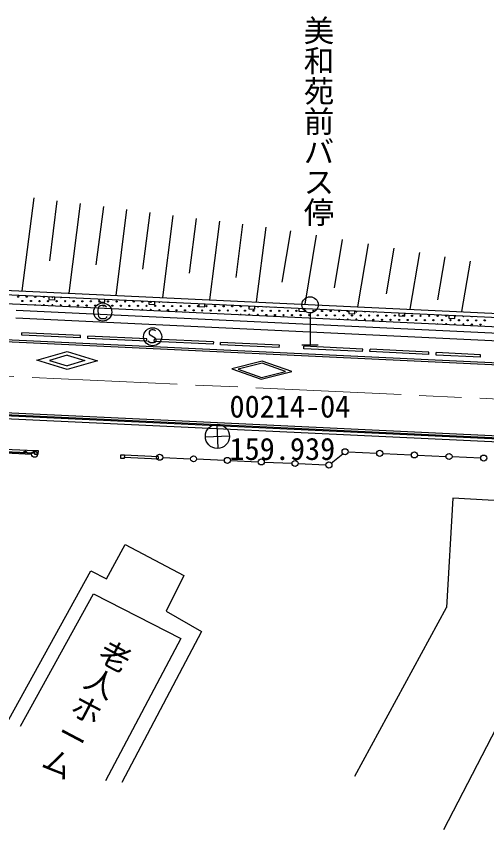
# Model space of a CAD drawing. Units: millimetres, scale not verified. Extents: x 40000 to 680000, y 20000 to 380000.
# Drawn here: x 381010 to 419857, y 261625 to 328766 of the extents above; entities that cross this region are included whole.
import ezdxf
from ezdxf.enums import TextEntityAlignment as Align

# ---------------------------------------------------------------- set-up
doc = ezdxf.new("R2010")
doc.units = ezdxf.units.MM
doc.header["$LTSCALE"] = 1000
doc.linetypes.add('CHAIN', pattern=[18.5, 12, -1.5, 3.5, -1.5])
for name, color, linetype, lineweight in [('M-BGD', 7, 'Continuous', 25), ('M-BMK', 2, 'CHAIN', 13), ('M-STR-STRC', 7, 'Continuous', 25)]:
    doc.layers.add(name, color=color, linetype=linetype, lineweight=lineweight)
doc.styles.add('@ＭＳ ゴシック', font='')
doc.styles.add('ＭＳ ゴシック', font='')
doc.styles.get('@ＭＳ ゴシック').set_extended_font_data('@MS Gothic')
doc.styles.get('ＭＳ ゴシック').set_extended_font_data('MS Gothic')

msp = doc.modelspace()

# ---------------------------------------------------------------- linework, layer by layer
at = {"layer": 'M-BGD'}
for p, q in [((382454, 313785), (381479, 306091)), ((384370, 313542), (383743, 308589)), ((386286, 313299), (385350, 305909)), ((388202, 313056), (387593, 308247)), ((390118, 312813), (389221, 305728)), ((392035, 312571), (391443, 307905)), ((393950, 312328), (393091, 305547)), ((395867, 312085), (395294, 307564)), ((397783, 311842), (396962, 305365)), ((399699, 311599), (399143, 307216)), ((401615, 311356), (400832, 305184)), ((403642, 311057), (402939, 306833)), ((405779, 310702), (404831, 304996)), ((407917, 310346), (407252, 306344)), ((410055, 309991), (409190, 304792)), ((412193, 309635), (411564, 305855)), ((414307, 309278), (413506, 304590)), ((416399, 308921), (415791, 305367)), ((418490, 308563), (417776, 304390)), ((343133, 306802), (381327, 305010)), ((377777, 306264), (435577, 303555)), ((377761, 305915), (435561, 303206)), ((383704, 305636), (383692, 305386)), ((384192, 305363), (384203, 305613)), ((381327, 305010), (431076, 302658)), ((383692, 305386), (384192, 305363)), ((387832, 305443), (387821, 305193)), ((387821, 305193), (388320, 305170)), ((388320, 305170), (388332, 305419)), ((391961, 305249), (391949, 305000)), ((391949, 305000), (392449, 304976)), ((392449, 304976), (392460, 305226)), ((396090, 305056), (396078, 304806)), ((396577, 304783), (396589, 305032)), ((400218, 304862), (400206, 304613)), ((400706, 304589), (400718, 304839)), ((381011, 304517), (430986, 302127)), ((396078, 304806), (396577, 304783)), ((400206, 304613), (400706, 304589)), ((404347, 304669), (404335, 304419)), ((404335, 304419), (404834, 304396)), ((404834, 304396), (404846, 304645)), ((408475, 304475), (408464, 304226)), ((408464, 304226), (408963, 304202)), ((408963, 304202), (408975, 304452)), ((412604, 304282), (412592, 304032)), ((413092, 304009), (413103, 304258)), ((380981, 303878), (430955, 301488)), ((412592, 304032), (413092, 304009)), ((416732, 304088), (416721, 303839)), ((416721, 303839), (417220, 303815)), ((417220, 303815), (417232, 304065)), ((392115, 302859), (392032, 302803)), ((392212, 302885), (392115, 302859)), ((392328, 302885), (392212, 302885)), ((392407, 302870), (392328, 302885)), ((392463, 302844), (392407, 302870)), ((392505, 302798), (392463, 302844)), ((381458, 302436), (381467, 302636)), ((386319, 302220), (381458, 302436)), ((386328, 302420), (381467, 302636)), ((386319, 302220), (386328, 302420)), ((386923, 302176), (386932, 302376)), ((391796, 301940), (386923, 302176)), ((391805, 302140), (386932, 302376)), ((391796, 301940), (391805, 302140)), ((391983, 302721), (391979, 302635)), ((391979, 302635), (391983, 302578)), ((392032, 302803), (391983, 302721)), ((391983, 302578), (392013, 302503)), ((392013, 302503), (392065, 302462)), ((392065, 302462), (392473, 302225)), ((392473, 302225), (392518, 302157)), ((392518, 302157), (392548, 302063)), ((431168, 299493), (379487, 301936)), ((431173, 299643), (379494, 302086)), ((391966, 301903), (391914, 301990)), ((392026, 301847), (391966, 301903)), ((392097, 301813), (392026, 301847)), ((392172, 301802), (392097, 301813)), ((392345, 301801), (392172, 301802)), ((392461, 301835), (392345, 301801)), ((392405, 301913), (392414, 302113)), ((397276, 301699), (392405, 301913)), ((397285, 301899), (392414, 302113)), ((392514, 301902), (392461, 301835)), ((392540, 301973), (392514, 301902)), ((392548, 302063), (392540, 301973)), ((397285, 301899), (397276, 301699)), ((397876, 301652), (397885, 301852)), ((402732, 301420), (397876, 301652)), ((402742, 301620), (397885, 301852)), ((402732, 301420), (402742, 301620)), ((404754, 301328), (404764, 301528)), ((409613, 301288), (404764, 301528)), ((382706, 300369), (385211, 301103)), ((385211, 301103), (387706, 300337)), ((409603, 301088), (404754, 301328)), ((409603, 301088), (409613, 301288)), ((410215, 301087), (410225, 301287)), ((415066, 300842), (410215, 301087)), ((415076, 301042), (410225, 301287)), ((415066, 300842), (415076, 301042)), ((415678, 300808), (415688, 301007)), ((419337, 300634), (415678, 300808)), ((419346, 300833), (415688, 301007)), ((419337, 300634), (419346, 300833)), ((385201, 299603), (382706, 300369)), ((385209, 300790), (383750, 300362)), ((383750, 300362), (385203, 299916)), ((387706, 300337), (385201, 299603)), ((386662, 300344), (385203, 299916)), ((385209, 300790), (386662, 300344)), ((401320, 300294), (398811, 299663)), ((401313, 300138), (399330, 299638)), ((403242, 299458), (401313, 300138)), ((403764, 299434), (401320, 300294)), ((398811, 299663), (401241, 298804)), ((399330, 299638), (401249, 298961)), ((401249, 298961), (403242, 299458)), ((401241, 298804), (403764, 299434)), ((437933, 293045), (355981, 296916)), ((437922, 292795), (355971, 296666)), ((377986, 296149), (395897, 295310)), ((377979, 295999), (395890, 295160)), ((395890, 295160), (430919, 293501)), ((395897, 295310), (430926, 293651)), ((397571, 295088), (397663, 293100)), ((396623, 294048), (398611, 294140)), ((354032, 293954), (382512, 292701)), ((382512, 292701), (363416, 293581)), ((382521, 292900), (363426, 293781)), ((379608, 292747), (382269, 292624)), ((382521, 292900), (382519, 292613)), ((382833, 292898), (382521, 292900)), ((382830, 292610), (382833, 292898)), ((408409, 292811), (410772, 292703)), ((382519, 292613), (382830, 292610)), ((389635, 292272), (389654, 292573)), ((389922, 292255), (389635, 292272)), ((389654, 292573), (389941, 292555)), ((389941, 292555), (389922, 292255)), ((389933, 292363), (392732, 292240)), ((389941, 292563), (392741, 292440)), ((392741, 292440), (392732, 292240)), ((393101, 292354), (395397, 292249)), ((395896, 292226), (398192, 292122)), ((398691, 292099), (400987, 291994)), ((407020, 291886), (407966, 292664)), ((411272, 292680), (413634, 292572)), ((414134, 292549), (416496, 292441)), ((416996, 292419), (419358, 292311)), ((401486, 291971), (403782, 291867)), ((404281, 291844), (406577, 291739)), ((417063, 288991), (416536, 279980)), ((439537, 287676), (417063, 288991)), ((388450, 282322), (390000, 285168)), ((390000, 285168), (394844, 282596)), ((379957, 269931), (387175, 282988)), ((387175, 282988), (388450, 282322)), ((394844, 282596), (393378, 279663)), ((381347, 270162), (387391, 281094)), ((387391, 281094), (394586, 277413)), ((408962, 266050), (416536, 279980)), ((393378, 279663), (396307, 277982)), ((396307, 277982), (389723, 265521)), ((394586, 277413), (388381, 265668)), ((424726, 277924), (416293, 261625))]:
    msp.add_line(p, q, dxfattribs=at)
msp.add_lwpolyline([(381613, 292740), (381626, 292774), (381646, 292803), (381676, 292834), (381709, 292851), (381745, 292860), (381791, 292858), (381826, 292846), (381858, 292826), (381886, 292792), (381903, 292762), (381913, 292727)], dxfattribs=at)
for centre, radius in [((381164, 305621), 49.8), ((381871, 305618), 49.8), ((382578, 305614), 49.8), ((381516, 305266), 49.8), ((382223, 305262), 49.8), ((382930, 305259), 49.8), ((383637, 305255), 49.8), ((384344, 305252), 49.8), ((385051, 305249), 49.8), ((385403, 304893), 49.8), ((385758, 305245), 49.8), ((386110, 304890), 49.8), ((386466, 305242), 49.8), ((386817, 304886), 49.8), ((387173, 305238), 49.8), ((387524, 304883), 49.8), ((387880, 305235), 49.8), ((388232, 304879), 49.8), ((388587, 305231), 49.8), ((388939, 304876), 49.8), ((389294, 305228), 49.8), ((389646, 304873), 49.8), ((390001, 305224), 49.8), ((390353, 304869), 49.8), ((390708, 305221), 49.8), ((391060, 304866), 49.8), ((391415, 305217), 49.8), ((391767, 304862), 49.8), ((392474, 304859), 49.8), ((393181, 304855), 49.8), ((393888, 304852), 49.8), ((394595, 304848), 49.8), ((395303, 304845), 49.8), ((396010, 304842), 49.8), ((396717, 304838), 49.8), ((397424, 304835), 49.8), ((398131, 304831), 49.8), ((398838, 304828), 49.8), ((399545, 304824), 49.8), ((393533, 304500), 49.8), ((394240, 304497), 49.8), ((394947, 304493), 49.8), ((395654, 304490), 49.8), ((396362, 304486), 49.8), ((397069, 304483), 49.8), ((397776, 304479), 49.8), ((398483, 304476), 49.8), ((399190, 304472), 49.8), ((399897, 304469), 49.8), ((400604, 304466), 49.8), ((401311, 304462), 49.8), ((401663, 304107), 49.8), ((402018, 304459), 49.8), ((402370, 304103), 49.8), ((402725, 304455), 49.8), ((403077, 304100), 49.8), ((403432, 304452), 49.8), ((404140, 304448), 49.8), ((404847, 304445), 49.8), ((405554, 304441), 49.8), ((406261, 304438), 49.8), ((406968, 304435), 49.8), ((407675, 304431), 49.8), ((408382, 304428), 49.8), ((403784, 304097), 49.8), ((404491, 304093), 49.8), ((405199, 304090), 49.8), ((405906, 304086), 49.8), ((406613, 304083), 49.8), ((407320, 304079), 49.8), ((408027, 304076), 49.8), ((408734, 304072), 49.8), ((409441, 304069), 49.8), ((410148, 304065), 49.8), ((410500, 303710), 49.8), ((410855, 304062), 49.8), ((411207, 303707), 49.8), ((411562, 304059), 49.8), ((411914, 303703), 49.8), ((412269, 304055), 49.8), ((412621, 303700), 49.8), ((412977, 304052), 49.8), ((413328, 303696), 49.8), ((413684, 304048), 49.8), ((414036, 303693), 49.8), ((414391, 304045), 49.8), ((414743, 303690), 49.8), ((415098, 304041), 49.8), ((415450, 303686), 49.8), ((415805, 304038), 49.8), ((416157, 303683), 49.8), ((416512, 304034), 49.8), ((416864, 303679), 49.8), ((417571, 303676), 49.8), ((418278, 303672), 49.8), ((418985, 303669), 49.8), ((419692, 303665), 49.8), ((392271, 302315), 746), ((418630, 303317), 49.8), ((419337, 303314), 49.8), ((397617, 294094), 995), ((382519, 292613), 249), ((408160, 292822), 249), ((408160, 292822), 249), ((411022, 292692), 249), ((413884, 292561), 249), ((392851, 292365), 249), ((395646, 292238), 249), ((398441, 292110), 249), ((401237, 291983), 249), ((404032, 291855), 249), ((416746, 292430), 249), ((419608, 292299), 249), ((406827, 291728), 249), ((406827, 291728), 249)]:
    msp.add_circle(centre, radius, dxfattribs=at)
for centre, start, end in [((383285, 305611), 112.40723, 62.22629), ((383992, 305607), 159.28784, 15.34564), ((384700, 305604), 193.974, 340.65948), ((385407, 305600), 239.29736, 295.33612), ((382575, 304907), 60.04013, 114.54663), ((383282, 304904), 13.97498, 160.61176), ((383989, 304900), 338.93948, 195.64726), ((384696, 304897), 290.82733, 243.7594), ((392122, 305214), 143.66101, 30.97253), ((392829, 305211), 179.72046, 354.91302), ((393537, 305207), 216.96582, 317.66772), ((400252, 304821), 124.29083, 50.34268), ((400959, 304817), 165.61804, 9.01544), ((391412, 304510), 25.00284, 149.58389), ((392119, 304507), 349.422, 185.16476), ((392826, 304503), 309.65662, 224.93015), ((399542, 304117), 37.30359, 137.28317), ((400249, 304114), 359.64236, 174.9444), ((400956, 304110), 323.17169, 211.41505), ((401666, 304814), 200.48157, 334.15192), ((402374, 304810), 259.01471, 275.61884), ((409089, 304424), 150.73523, 23.89825), ((409796, 304421), 185.86676, 348.76678), ((410503, 304417), 225.45996, 309.17355), ((407672, 303724), 52.46432, 122.12244), ((408379, 303721), 9.93906, 164.64771), ((409086, 303717), 334.77271, 199.81406), ((409793, 303714), 277.24469, 257.3421), ((417219, 304031), 133.51416, 41.11935), ((417926, 304028), 171.80597, 2.82755), ((418633, 304024), 207.32397, 327.30951), ((415802, 303331), 84.48044, 90.10632), ((416509, 303327), 20.6752, 153.91153), ((417216, 303324), 345.45911, 189.12762), ((417923, 303320), 303.48767, 231.09912)]:
    msp.add_arc(centre, 49.8, start, end, dxfattribs=at)
at = {"layer": 'M-BMK'}
msp.add_line((271439, 304112), (439686, 296291), dxfattribs=at)
at = {"layer": 'M-STR-STRC'}
for p, q in [((387952, 304864), (387837, 304774)), ((388067, 304894), (387952, 304864)), ((388213, 304903), (388067, 304894)), ((388300, 304885), (388213, 304903)), ((388374, 304849), (388300, 304885)), ((388429, 304800), (388374, 304849)), ((387773, 304665), (387752, 304513)), ((387752, 304513), (387775, 304147)), ((387837, 304774), (387773, 304665)), ((388464, 304730), (388429, 304800)), ((405271, 304280), (405269, 301650)), ((387775, 304147), (387814, 303991)), ((387814, 303991), (387876, 303901)), ((387876, 303901), (387990, 303829)), ((387990, 303829), (388126, 303808)), ((388126, 303808), (388268, 303817)), ((388268, 303817), (388376, 303834)), ((388376, 303834), (388430, 303872)), ((388430, 303872), (388480, 303923)), ((388480, 303923), (388499, 303977)), ((404589, 301650), (405939, 301649))]:
    msp.add_line(p, q, dxfattribs=at)
for centre, radius in [((405272, 304950), 670), ((388156, 304354), 746)]:
    msp.add_circle(centre, radius, dxfattribs=at)

# ---------------------------------------------------------------- texts
at = {"layer": 'M-BGD', "style": '@ＭＳ ゴシック'}
for s, rotation, p in [('美和苑前バス停', 270, (404506, 328861)), ('老人ホーム', 242.2, (388428, 277770))]:
    msp.add_text(s, height=1833, rotation=rotation, dxfattribs=at).set_placement(p, align=Align.BOTTOM_LEFT)
at = {"layer": 'M-BGD', "style": 'ＭＳ ゴシック'}
for s, p in [('00214-04', (398617, 295094)), ('159.939', (398617, 291594))]:
    msp.add_text(s, height=1833, dxfattribs=at).set_placement(p, align=Align.BOTTOM_LEFT)

doc.saveas('drawing.dxf')
